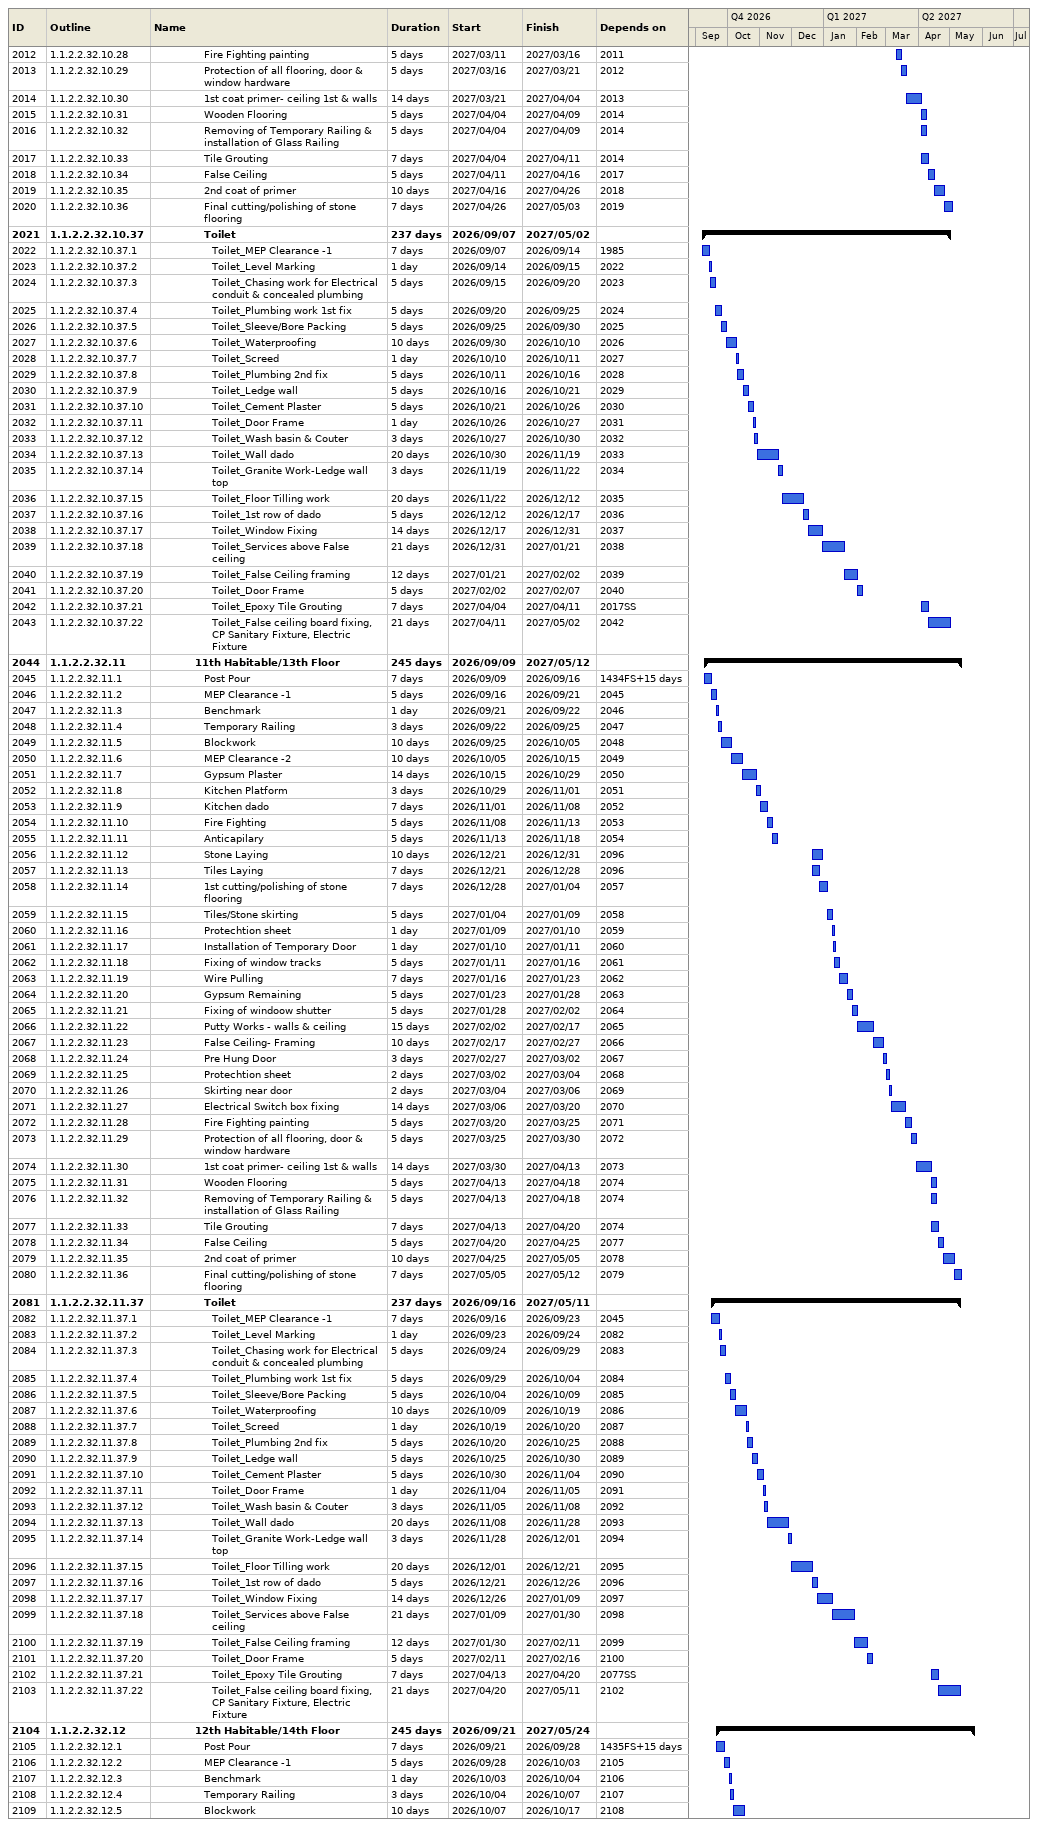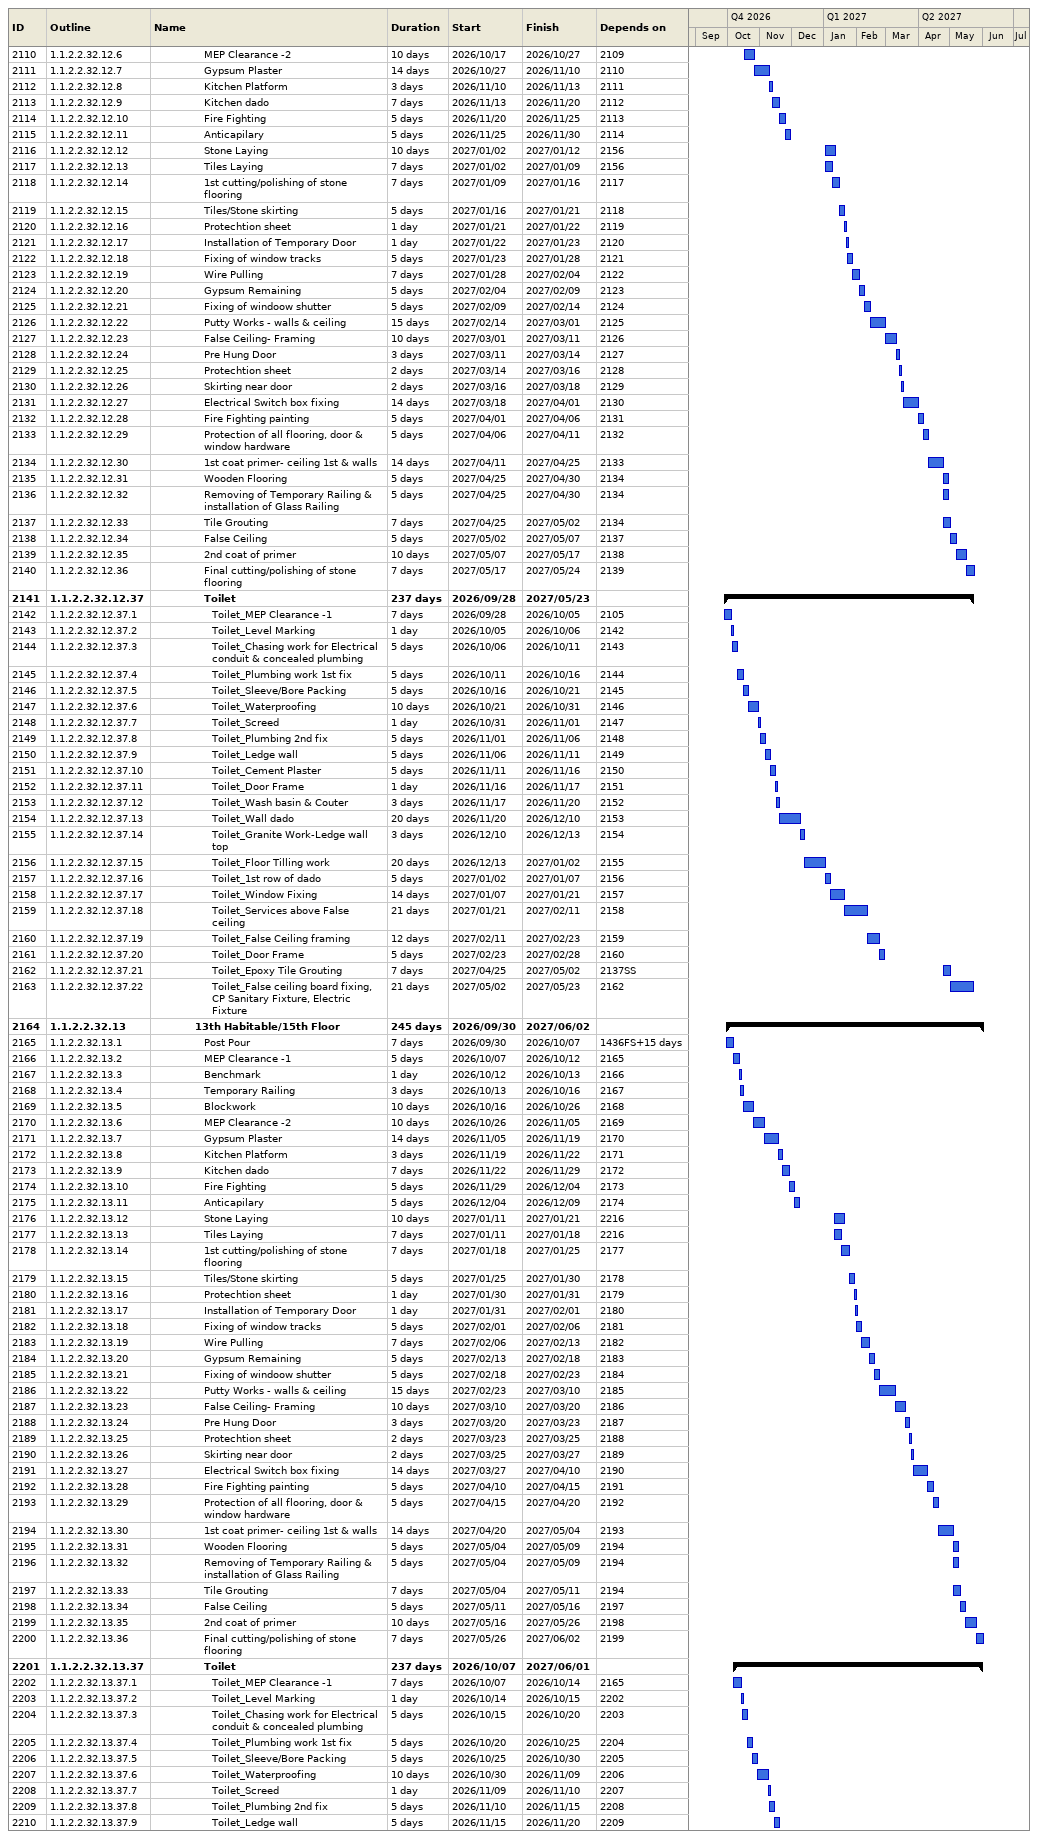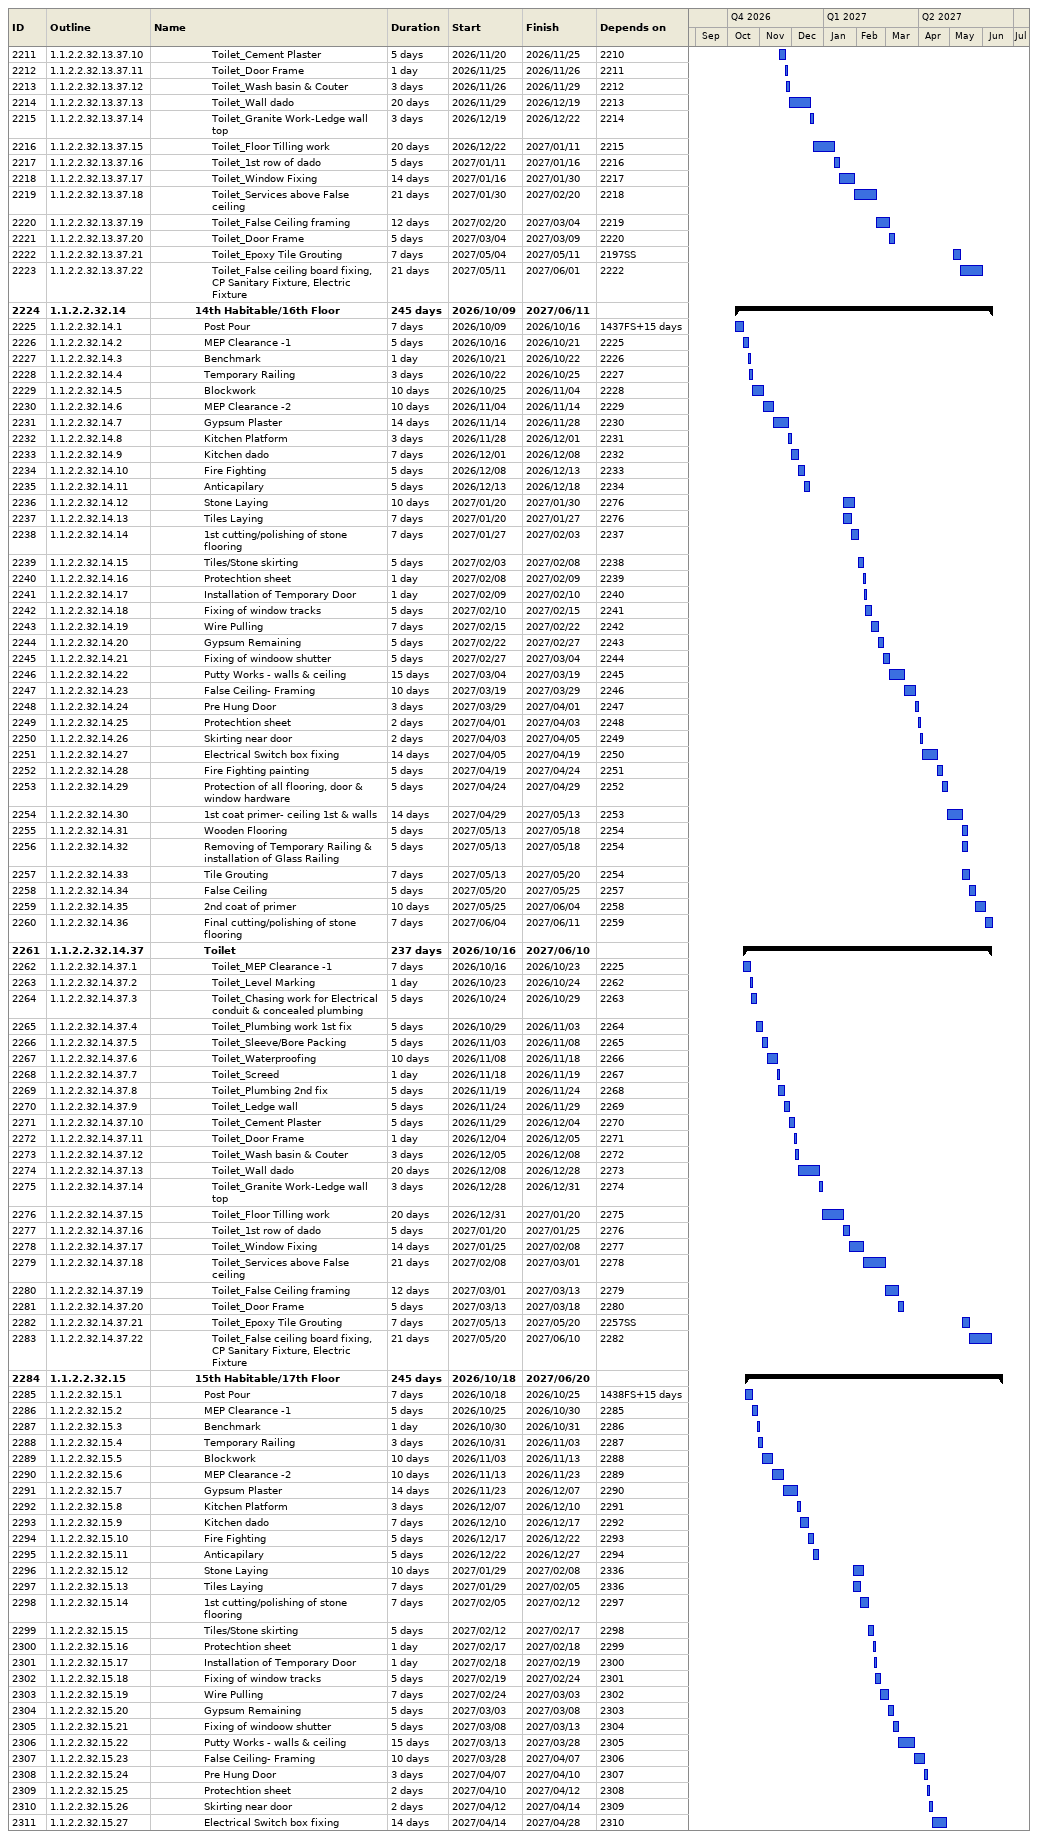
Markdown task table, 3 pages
| ID | WBS | Task | Duration | Start | Finish | Predecessors |
|---|---|---|---|---|---|---|
| 2012 | 1.1.2.2.32.10.28 | Fire Fighting painting | 5d | 2027-03-11 | 2027-03-16 | 2011 |
| 2013 | 1.1.2.2.32.10.29 | Protection of all flooring, door & window hardware | 5d | 2027-03-16 | 2027-03-21 | 2012 |
| 2014 | 1.1.2.2.32.10.30 | 1st coat primer- ceiling 1st & walls | 14d | 2027-03-21 | 2027-04-04 | 2013 |
| 2015 | 1.1.2.2.32.10.31 | Wooden Flooring | 5d | 2027-04-04 | 2027-04-09 | 2014 |
| 2016 | 1.1.2.2.32.10.32 | Removing of Temporary Railing & installation of Glass Railing | 5d | 2027-04-04 | 2027-04-09 | 2014 |
| 2017 | 1.1.2.2.32.10.33 | Tile Grouting | 7d | 2027-04-04 | 2027-04-11 | 2014 |
| 2018 | 1.1.2.2.32.10.34 | False Ceiling | 5d | 2027-04-11 | 2027-04-16 | 2017 |
| 2019 | 1.1.2.2.32.10.35 | 2nd coat of primer | 10d | 2027-04-16 | 2027-04-26 | 2018 |
| 2020 | 1.1.2.2.32.10.36 | Final cutting/polishing of stone flooring | 7d | 2027-04-26 | 2027-05-03 | 2019 |
| 2021 | 1.1.2.2.32.10.37 | **Toilet** | 237d | 2026-09-07 | 2027-05-02 |  |
| 2022 | 1.1.2.2.32.10.37.1 | Toilet_MEP Clearance -1 | 7d | 2026-09-07 | 2026-09-14 | 1985 |
| 2023 | 1.1.2.2.32.10.37.2 | Toilet_Level Marking | 1d | 2026-09-14 | 2026-09-15 | 2022 |
| 2024 | 1.1.2.2.32.10.37.3 | Toilet_Chasing work for Electrical conduit & concealed plumbing | 5d | 2026-09-15 | 2026-09-20 | 2023 |
| 2025 | 1.1.2.2.32.10.37.4 | Toilet_Plumbing work 1st fix | 5d | 2026-09-20 | 2026-09-25 | 2024 |
| 2026 | 1.1.2.2.32.10.37.5 | Toilet_Sleeve/Bore Packing | 5d | 2026-09-25 | 2026-09-30 | 2025 |
| 2027 | 1.1.2.2.32.10.37.6 | Toilet_Waterproofing | 10d | 2026-09-30 | 2026-10-10 | 2026 |
| 2028 | 1.1.2.2.32.10.37.7 | Toilet_Screed | 1d | 2026-10-10 | 2026-10-11 | 2027 |
| 2029 | 1.1.2.2.32.10.37.8 | Toilet_Plumbing 2nd fix | 5d | 2026-10-11 | 2026-10-16 | 2028 |
| 2030 | 1.1.2.2.32.10.37.9 | Toilet_Ledge wall | 5d | 2026-10-16 | 2026-10-21 | 2029 |
| 2031 | 1.1.2.2.32.10.37.10 | Toilet_Cement Plaster | 5d | 2026-10-21 | 2026-10-26 | 2030 |
| 2032 | 1.1.2.2.32.10.37.11 | Toilet_Door Frame | 1d | 2026-10-26 | 2026-10-27 | 2031 |
| 2033 | 1.1.2.2.32.10.37.12 | Toilet_Wash basin & Couter | 3d | 2026-10-27 | 2026-10-30 | 2032 |
| 2034 | 1.1.2.2.32.10.37.13 | Toilet_Wall dado | 20d | 2026-10-30 | 2026-11-19 | 2033 |
| 2035 | 1.1.2.2.32.10.37.14 | Toilet_Granite Work-Ledge wall top | 3d | 2026-11-19 | 2026-11-22 | 2034 |
| 2036 | 1.1.2.2.32.10.37.15 | Toilet_Floor Tilling work | 20d | 2026-11-22 | 2026-12-12 | 2035 |
| 2037 | 1.1.2.2.32.10.37.16 | Toilet_1st row of dado | 5d | 2026-12-12 | 2026-12-17 | 2036 |
| 2038 | 1.1.2.2.32.10.37.17 | Toilet_Window Fixing | 14d | 2026-12-17 | 2026-12-31 | 2037 |
| 2039 | 1.1.2.2.32.10.37.18 | Toilet_Services above False ceiling | 21d | 2026-12-31 | 2027-01-21 | 2038 |
| 2040 | 1.1.2.2.32.10.37.19 | Toilet_False Ceiling framing | 12d | 2027-01-21 | 2027-02-02 | 2039 |
| 2041 | 1.1.2.2.32.10.37.20 | Toilet_Door Frame | 5d | 2027-02-02 | 2027-02-07 | 2040 |
| 2042 | 1.1.2.2.32.10.37.21 | Toilet_Epoxy Tile Grouting | 7d | 2027-04-04 | 2027-04-11 | 2017SS |
| 2043 | 1.1.2.2.32.10.37.22 | Toilet_False ceiling board fixing, CP Sanitary Fixture, Electric Fixture | 21d | 2027-04-11 | 2027-05-02 | 2042 |
| 2044 | 1.1.2.2.32.11 | **11th Habitable/13th Floor** | 245d | 2026-09-09 | 2027-05-12 |  |
| 2045 | 1.1.2.2.32.11.1 | Post Pour | 7d | 2026-09-09 | 2026-09-16 | 1434FS+15d |
| 2046 | 1.1.2.2.32.11.2 | MEP Clearance -1 | 5d | 2026-09-16 | 2026-09-21 | 2045 |
| 2047 | 1.1.2.2.32.11.3 | Benchmark | 1d | 2026-09-21 | 2026-09-22 | 2046 |
| 2048 | 1.1.2.2.32.11.4 | Temporary Railing | 3d | 2026-09-22 | 2026-09-25 | 2047 |
| 2049 | 1.1.2.2.32.11.5 | Blockwork | 10d | 2026-09-25 | 2026-10-05 | 2048 |
| 2050 | 1.1.2.2.32.11.6 | MEP Clearance -2 | 10d | 2026-10-05 | 2026-10-15 | 2049 |
| 2051 | 1.1.2.2.32.11.7 | Gypsum Plaster | 14d | 2026-10-15 | 2026-10-29 | 2050 |
| 2052 | 1.1.2.2.32.11.8 | Kitchen Platform | 3d | 2026-10-29 | 2026-11-01 | 2051 |
| 2053 | 1.1.2.2.32.11.9 | Kitchen dado | 7d | 2026-11-01 | 2026-11-08 | 2052 |
| 2054 | 1.1.2.2.32.11.10 | Fire Fighting | 5d | 2026-11-08 | 2026-11-13 | 2053 |
| 2055 | 1.1.2.2.32.11.11 | Anticapilary | 5d | 2026-11-13 | 2026-11-18 | 2054 |
| 2056 | 1.1.2.2.32.11.12 | Stone Laying | 10d | 2026-12-21 | 2026-12-31 | 2096 |
| 2057 | 1.1.2.2.32.11.13 | Tiles Laying | 7d | 2026-12-21 | 2026-12-28 | 2096 |
| 2058 | 1.1.2.2.32.11.14 | 1st cutting/polishing of stone flooring | 7d | 2026-12-28 | 2027-01-04 | 2057 |
| 2059 | 1.1.2.2.32.11.15 | Tiles/Stone skirting | 5d | 2027-01-04 | 2027-01-09 | 2058 |
| 2060 | 1.1.2.2.32.11.16 | Protechtion sheet | 1d | 2027-01-09 | 2027-01-10 | 2059 |
| 2061 | 1.1.2.2.32.11.17 | Installation of Temporary Door | 1d | 2027-01-10 | 2027-01-11 | 2060 |
| 2062 | 1.1.2.2.32.11.18 | Fixing of window tracks | 5d | 2027-01-11 | 2027-01-16 | 2061 |
| 2063 | 1.1.2.2.32.11.19 | Wire Pulling | 7d | 2027-01-16 | 2027-01-23 | 2062 |
| 2064 | 1.1.2.2.32.11.20 | Gypsum Remaining | 5d | 2027-01-23 | 2027-01-28 | 2063 |
| 2065 | 1.1.2.2.32.11.21 | Fixing of windoow shutter | 5d | 2027-01-28 | 2027-02-02 | 2064 |
| 2066 | 1.1.2.2.32.11.22 | Putty Works - walls & ceiling | 15d | 2027-02-02 | 2027-02-17 | 2065 |
| 2067 | 1.1.2.2.32.11.23 | False Ceiling- Framing | 10d | 2027-02-17 | 2027-02-27 | 2066 |
| 2068 | 1.1.2.2.32.11.24 | Pre Hung Door | 3d | 2027-02-27 | 2027-03-02 | 2067 |
| 2069 | 1.1.2.2.32.11.25 | Protechtion sheet | 2d | 2027-03-02 | 2027-03-04 | 2068 |
| 2070 | 1.1.2.2.32.11.26 | Skirting near door | 2d | 2027-03-04 | 2027-03-06 | 2069 |
| 2071 | 1.1.2.2.32.11.27 | Electrical Switch box fixing | 14d | 2027-03-06 | 2027-03-20 | 2070 |
| 2072 | 1.1.2.2.32.11.28 | Fire Fighting painting | 5d | 2027-03-20 | 2027-03-25 | 2071 |
| 2073 | 1.1.2.2.32.11.29 | Protection of all flooring, door & window hardware | 5d | 2027-03-25 | 2027-03-30 | 2072 |
| 2074 | 1.1.2.2.32.11.30 | 1st coat primer- ceiling 1st & walls | 14d | 2027-03-30 | 2027-04-13 | 2073 |
| 2075 | 1.1.2.2.32.11.31 | Wooden Flooring | 5d | 2027-04-13 | 2027-04-18 | 2074 |
| 2076 | 1.1.2.2.32.11.32 | Removing of Temporary Railing & installation of Glass Railing | 5d | 2027-04-13 | 2027-04-18 | 2074 |
| 2077 | 1.1.2.2.32.11.33 | Tile Grouting | 7d | 2027-04-13 | 2027-04-20 | 2074 |
| 2078 | 1.1.2.2.32.11.34 | False Ceiling | 5d | 2027-04-20 | 2027-04-25 | 2077 |
| 2079 | 1.1.2.2.32.11.35 | 2nd coat of primer | 10d | 2027-04-25 | 2027-05-05 | 2078 |
| 2080 | 1.1.2.2.32.11.36 | Final cutting/polishing of stone flooring | 7d | 2027-05-05 | 2027-05-12 | 2079 |
| 2081 | 1.1.2.2.32.11.37 | **Toilet** | 237d | 2026-09-16 | 2027-05-11 |  |
| 2082 | 1.1.2.2.32.11.37.1 | Toilet_MEP Clearance -1 | 7d | 2026-09-16 | 2026-09-23 | 2045 |
| 2083 | 1.1.2.2.32.11.37.2 | Toilet_Level Marking | 1d | 2026-09-23 | 2026-09-24 | 2082 |
| 2084 | 1.1.2.2.32.11.37.3 | Toilet_Chasing work for Electrical conduit & concealed plumbing | 5d | 2026-09-24 | 2026-09-29 | 2083 |
| 2085 | 1.1.2.2.32.11.37.4 | Toilet_Plumbing work 1st fix | 5d | 2026-09-29 | 2026-10-04 | 2084 |
| 2086 | 1.1.2.2.32.11.37.5 | Toilet_Sleeve/Bore Packing | 5d | 2026-10-04 | 2026-10-09 | 2085 |
| 2087 | 1.1.2.2.32.11.37.6 | Toilet_Waterproofing | 10d | 2026-10-09 | 2026-10-19 | 2086 |
| 2088 | 1.1.2.2.32.11.37.7 | Toilet_Screed | 1d | 2026-10-19 | 2026-10-20 | 2087 |
| 2089 | 1.1.2.2.32.11.37.8 | Toilet_Plumbing 2nd fix | 5d | 2026-10-20 | 2026-10-25 | 2088 |
| 2090 | 1.1.2.2.32.11.37.9 | Toilet_Ledge wall | 5d | 2026-10-25 | 2026-10-30 | 2089 |
| 2091 | 1.1.2.2.32.11.37.10 | Toilet_Cement Plaster | 5d | 2026-10-30 | 2026-11-04 | 2090 |
| 2092 | 1.1.2.2.32.11.37.11 | Toilet_Door Frame | 1d | 2026-11-04 | 2026-11-05 | 2091 |
| 2093 | 1.1.2.2.32.11.37.12 | Toilet_Wash basin & Couter | 3d | 2026-11-05 | 2026-11-08 | 2092 |
| 2094 | 1.1.2.2.32.11.37.13 | Toilet_Wall dado | 20d | 2026-11-08 | 2026-11-28 | 2093 |
| 2095 | 1.1.2.2.32.11.37.14 | Toilet_Granite Work-Ledge wall top | 3d | 2026-11-28 | 2026-12-01 | 2094 |
| 2096 | 1.1.2.2.32.11.37.15 | Toilet_Floor Tilling work | 20d | 2026-12-01 | 2026-12-21 | 2095 |
| 2097 | 1.1.2.2.32.11.37.16 | Toilet_1st row of dado | 5d | 2026-12-21 | 2026-12-26 | 2096 |
| 2098 | 1.1.2.2.32.11.37.17 | Toilet_Window Fixing | 14d | 2026-12-26 | 2027-01-09 | 2097 |
| 2099 | 1.1.2.2.32.11.37.18 | Toilet_Services above False ceiling | 21d | 2027-01-09 | 2027-01-30 | 2098 |
| 2100 | 1.1.2.2.32.11.37.19 | Toilet_False Ceiling framing | 12d | 2027-01-30 | 2027-02-11 | 2099 |
| 2101 | 1.1.2.2.32.11.37.20 | Toilet_Door Frame | 5d | 2027-02-11 | 2027-02-16 | 2100 |
| 2102 | 1.1.2.2.32.11.37.21 | Toilet_Epoxy Tile Grouting | 7d | 2027-04-13 | 2027-04-20 | 2077SS |
| 2103 | 1.1.2.2.32.11.37.22 | Toilet_False ceiling board fixing, CP Sanitary Fixture, Electric Fixture | 21d | 2027-04-20 | 2027-05-11 | 2102 |
| 2104 | 1.1.2.2.32.12 | **12th Habitable/14th Floor** | 245d | 2026-09-21 | 2027-05-24 |  |
| 2105 | 1.1.2.2.32.12.1 | Post Pour | 7d | 2026-09-21 | 2026-09-28 | 1435FS+15d |
| 2106 | 1.1.2.2.32.12.2 | MEP Clearance -1 | 5d | 2026-09-28 | 2026-10-03 | 2105 |
| 2107 | 1.1.2.2.32.12.3 | Benchmark | 1d | 2026-10-03 | 2026-10-04 | 2106 |
| 2108 | 1.1.2.2.32.12.4 | Temporary Railing | 3d | 2026-10-04 | 2026-10-07 | 2107 |
| 2109 | 1.1.2.2.32.12.5 | Blockwork | 10d | 2026-10-07 | 2026-10-17 | 2108 |
| 2110 | 1.1.2.2.32.12.6 | MEP Clearance -2 | 10d | 2026-10-17 | 2026-10-27 | 2109 |
| 2111 | 1.1.2.2.32.12.7 | Gypsum Plaster | 14d | 2026-10-27 | 2026-11-10 | 2110 |
| 2112 | 1.1.2.2.32.12.8 | Kitchen Platform | 3d | 2026-11-10 | 2026-11-13 | 2111 |
| 2113 | 1.1.2.2.32.12.9 | Kitchen dado | 7d | 2026-11-13 | 2026-11-20 | 2112 |
| 2114 | 1.1.2.2.32.12.10 | Fire Fighting | 5d | 2026-11-20 | 2026-11-25 | 2113 |
| 2115 | 1.1.2.2.32.12.11 | Anticapilary | 5d | 2026-11-25 | 2026-11-30 | 2114 |
| 2116 | 1.1.2.2.32.12.12 | Stone Laying | 10d | 2027-01-02 | 2027-01-12 | 2156 |
| 2117 | 1.1.2.2.32.12.13 | Tiles Laying | 7d | 2027-01-02 | 2027-01-09 | 2156 |
| 2118 | 1.1.2.2.32.12.14 | 1st cutting/polishing of stone flooring | 7d | 2027-01-09 | 2027-01-16 | 2117 |
| 2119 | 1.1.2.2.32.12.15 | Tiles/Stone skirting | 5d | 2027-01-16 | 2027-01-21 | 2118 |
| 2120 | 1.1.2.2.32.12.16 | Protechtion sheet | 1d | 2027-01-21 | 2027-01-22 | 2119 |
| 2121 | 1.1.2.2.32.12.17 | Installation of Temporary Door | 1d | 2027-01-22 | 2027-01-23 | 2120 |
| 2122 | 1.1.2.2.32.12.18 | Fixing of window tracks | 5d | 2027-01-23 | 2027-01-28 | 2121 |
| 2123 | 1.1.2.2.32.12.19 | Wire Pulling | 7d | 2027-01-28 | 2027-02-04 | 2122 |
| 2124 | 1.1.2.2.32.12.20 | Gypsum Remaining | 5d | 2027-02-04 | 2027-02-09 | 2123 |
| 2125 | 1.1.2.2.32.12.21 | Fixing of windoow shutter | 5d | 2027-02-09 | 2027-02-14 | 2124 |
| 2126 | 1.1.2.2.32.12.22 | Putty Works - walls & ceiling | 15d | 2027-02-14 | 2027-03-01 | 2125 |
| 2127 | 1.1.2.2.32.12.23 | False Ceiling- Framing | 10d | 2027-03-01 | 2027-03-11 | 2126 |
| 2128 | 1.1.2.2.32.12.24 | Pre Hung Door | 3d | 2027-03-11 | 2027-03-14 | 2127 |
| 2129 | 1.1.2.2.32.12.25 | Protechtion sheet | 2d | 2027-03-14 | 2027-03-16 | 2128 |
| 2130 | 1.1.2.2.32.12.26 | Skirting near door | 2d | 2027-03-16 | 2027-03-18 | 2129 |
| 2131 | 1.1.2.2.32.12.27 | Electrical Switch box fixing | 14d | 2027-03-18 | 2027-04-01 | 2130 |
| 2132 | 1.1.2.2.32.12.28 | Fire Fighting painting | 5d | 2027-04-01 | 2027-04-06 | 2131 |
| 2133 | 1.1.2.2.32.12.29 | Protection of all flooring, door & window hardware | 5d | 2027-04-06 | 2027-04-11 | 2132 |
| 2134 | 1.1.2.2.32.12.30 | 1st coat primer- ceiling 1st & walls | 14d | 2027-04-11 | 2027-04-25 | 2133 |
| 2135 | 1.1.2.2.32.12.31 | Wooden Flooring | 5d | 2027-04-25 | 2027-04-30 | 2134 |
| 2136 | 1.1.2.2.32.12.32 | Removing of Temporary Railing & installation of Glass Railing | 5d | 2027-04-25 | 2027-04-30 | 2134 |
| 2137 | 1.1.2.2.32.12.33 | Tile Grouting | 7d | 2027-04-25 | 2027-05-02 | 2134 |
| 2138 | 1.1.2.2.32.12.34 | False Ceiling | 5d | 2027-05-02 | 2027-05-07 | 2137 |
| 2139 | 1.1.2.2.32.12.35 | 2nd coat of primer | 10d | 2027-05-07 | 2027-05-17 | 2138 |
| 2140 | 1.1.2.2.32.12.36 | Final cutting/polishing of stone flooring | 7d | 2027-05-17 | 2027-05-24 | 2139 |
| 2141 | 1.1.2.2.32.12.37 | **Toilet** | 237d | 2026-09-28 | 2027-05-23 |  |
| 2142 | 1.1.2.2.32.12.37.1 | Toilet_MEP Clearance -1 | 7d | 2026-09-28 | 2026-10-05 | 2105 |
| 2143 | 1.1.2.2.32.12.37.2 | Toilet_Level Marking | 1d | 2026-10-05 | 2026-10-06 | 2142 |
| 2144 | 1.1.2.2.32.12.37.3 | Toilet_Chasing work for Electrical conduit & concealed plumbing | 5d | 2026-10-06 | 2026-10-11 | 2143 |
| 2145 | 1.1.2.2.32.12.37.4 | Toilet_Plumbing work 1st fix | 5d | 2026-10-11 | 2026-10-16 | 2144 |
| 2146 | 1.1.2.2.32.12.37.5 | Toilet_Sleeve/Bore Packing | 5d | 2026-10-16 | 2026-10-21 | 2145 |
| 2147 | 1.1.2.2.32.12.37.6 | Toilet_Waterproofing | 10d | 2026-10-21 | 2026-10-31 | 2146 |
| 2148 | 1.1.2.2.32.12.37.7 | Toilet_Screed | 1d | 2026-10-31 | 2026-11-01 | 2147 |
| 2149 | 1.1.2.2.32.12.37.8 | Toilet_Plumbing 2nd fix | 5d | 2026-11-01 | 2026-11-06 | 2148 |
| 2150 | 1.1.2.2.32.12.37.9 | Toilet_Ledge wall | 5d | 2026-11-06 | 2026-11-11 | 2149 |
| 2151 | 1.1.2.2.32.12.37.10 | Toilet_Cement Plaster | 5d | 2026-11-11 | 2026-11-16 | 2150 |
| 2152 | 1.1.2.2.32.12.37.11 | Toilet_Door Frame | 1d | 2026-11-16 | 2026-11-17 | 2151 |
| 2153 | 1.1.2.2.32.12.37.12 | Toilet_Wash basin & Couter | 3d | 2026-11-17 | 2026-11-20 | 2152 |
| 2154 | 1.1.2.2.32.12.37.13 | Toilet_Wall dado | 20d | 2026-11-20 | 2026-12-10 | 2153 |
| 2155 | 1.1.2.2.32.12.37.14 | Toilet_Granite Work-Ledge wall top | 3d | 2026-12-10 | 2026-12-13 | 2154 |
| 2156 | 1.1.2.2.32.12.37.15 | Toilet_Floor Tilling work | 20d | 2026-12-13 | 2027-01-02 | 2155 |
| 2157 | 1.1.2.2.32.12.37.16 | Toilet_1st row of dado | 5d | 2027-01-02 | 2027-01-07 | 2156 |
| 2158 | 1.1.2.2.32.12.37.17 | Toilet_Window Fixing | 14d | 2027-01-07 | 2027-01-21 | 2157 |
| 2159 | 1.1.2.2.32.12.37.18 | Toilet_Services above False ceiling | 21d | 2027-01-21 | 2027-02-11 | 2158 |
| 2160 | 1.1.2.2.32.12.37.19 | Toilet_False Ceiling framing | 12d | 2027-02-11 | 2027-02-23 | 2159 |
| 2161 | 1.1.2.2.32.12.37.20 | Toilet_Door Frame | 5d | 2027-02-23 | 2027-02-28 | 2160 |
| 2162 | 1.1.2.2.32.12.37.21 | Toilet_Epoxy Tile Grouting | 7d | 2027-04-25 | 2027-05-02 | 2137SS |
| 2163 | 1.1.2.2.32.12.37.22 | Toilet_False ceiling board fixing, CP Sanitary Fixture, Electric Fixture | 21d | 2027-05-02 | 2027-05-23 | 2162 |
| 2164 | 1.1.2.2.32.13 | **13th Habitable/15th Floor** | 245d | 2026-09-30 | 2027-06-02 |  |
| 2165 | 1.1.2.2.32.13.1 | Post Pour | 7d | 2026-09-30 | 2026-10-07 | 1436FS+15d |
| 2166 | 1.1.2.2.32.13.2 | MEP Clearance -1 | 5d | 2026-10-07 | 2026-10-12 | 2165 |
| 2167 | 1.1.2.2.32.13.3 | Benchmark | 1d | 2026-10-12 | 2026-10-13 | 2166 |
| 2168 | 1.1.2.2.32.13.4 | Temporary Railing | 3d | 2026-10-13 | 2026-10-16 | 2167 |
| 2169 | 1.1.2.2.32.13.5 | Blockwork | 10d | 2026-10-16 | 2026-10-26 | 2168 |
| 2170 | 1.1.2.2.32.13.6 | MEP Clearance -2 | 10d | 2026-10-26 | 2026-11-05 | 2169 |
| 2171 | 1.1.2.2.32.13.7 | Gypsum Plaster | 14d | 2026-11-05 | 2026-11-19 | 2170 |
| 2172 | 1.1.2.2.32.13.8 | Kitchen Platform | 3d | 2026-11-19 | 2026-11-22 | 2171 |
| 2173 | 1.1.2.2.32.13.9 | Kitchen dado | 7d | 2026-11-22 | 2026-11-29 | 2172 |
| 2174 | 1.1.2.2.32.13.10 | Fire Fighting | 5d | 2026-11-29 | 2026-12-04 | 2173 |
| 2175 | 1.1.2.2.32.13.11 | Anticapilary | 5d | 2026-12-04 | 2026-12-09 | 2174 |
| 2176 | 1.1.2.2.32.13.12 | Stone Laying | 10d | 2027-01-11 | 2027-01-21 | 2216 |
| 2177 | 1.1.2.2.32.13.13 | Tiles Laying | 7d | 2027-01-11 | 2027-01-18 | 2216 |
| 2178 | 1.1.2.2.32.13.14 | 1st cutting/polishing of stone flooring | 7d | 2027-01-18 | 2027-01-25 | 2177 |
| 2179 | 1.1.2.2.32.13.15 | Tiles/Stone skirting | 5d | 2027-01-25 | 2027-01-30 | 2178 |
| 2180 | 1.1.2.2.32.13.16 | Protechtion sheet | 1d | 2027-01-30 | 2027-01-31 | 2179 |
| 2181 | 1.1.2.2.32.13.17 | Installation of Temporary Door | 1d | 2027-01-31 | 2027-02-01 | 2180 |
| 2182 | 1.1.2.2.32.13.18 | Fixing of window tracks | 5d | 2027-02-01 | 2027-02-06 | 2181 |
| 2183 | 1.1.2.2.32.13.19 | Wire Pulling | 7d | 2027-02-06 | 2027-02-13 | 2182 |
| 2184 | 1.1.2.2.32.13.20 | Gypsum Remaining | 5d | 2027-02-13 | 2027-02-18 | 2183 |
| 2185 | 1.1.2.2.32.13.21 | Fixing of windoow shutter | 5d | 2027-02-18 | 2027-02-23 | 2184 |
| 2186 | 1.1.2.2.32.13.22 | Putty Works - walls & ceiling | 15d | 2027-02-23 | 2027-03-10 | 2185 |
| 2187 | 1.1.2.2.32.13.23 | False Ceiling- Framing | 10d | 2027-03-10 | 2027-03-20 | 2186 |
| 2188 | 1.1.2.2.32.13.24 | Pre Hung Door | 3d | 2027-03-20 | 2027-03-23 | 2187 |
| 2189 | 1.1.2.2.32.13.25 | Protechtion sheet | 2d | 2027-03-23 | 2027-03-25 | 2188 |
| 2190 | 1.1.2.2.32.13.26 | Skirting near door | 2d | 2027-03-25 | 2027-03-27 | 2189 |
| 2191 | 1.1.2.2.32.13.27 | Electrical Switch box fixing | 14d | 2027-03-27 | 2027-04-10 | 2190 |
| 2192 | 1.1.2.2.32.13.28 | Fire Fighting painting | 5d | 2027-04-10 | 2027-04-15 | 2191 |
| 2193 | 1.1.2.2.32.13.29 | Protection of all flooring, door & window hardware | 5d | 2027-04-15 | 2027-04-20 | 2192 |
| 2194 | 1.1.2.2.32.13.30 | 1st coat primer- ceiling 1st & walls | 14d | 2027-04-20 | 2027-05-04 | 2193 |
| 2195 | 1.1.2.2.32.13.31 | Wooden Flooring | 5d | 2027-05-04 | 2027-05-09 | 2194 |
| 2196 | 1.1.2.2.32.13.32 | Removing of Temporary Railing & installation of Glass Railing | 5d | 2027-05-04 | 2027-05-09 | 2194 |
| 2197 | 1.1.2.2.32.13.33 | Tile Grouting | 7d | 2027-05-04 | 2027-05-11 | 2194 |
| 2198 | 1.1.2.2.32.13.34 | False Ceiling | 5d | 2027-05-11 | 2027-05-16 | 2197 |
| 2199 | 1.1.2.2.32.13.35 | 2nd coat of primer | 10d | 2027-05-16 | 2027-05-26 | 2198 |
| 2200 | 1.1.2.2.32.13.36 | Final cutting/polishing of stone flooring | 7d | 2027-05-26 | 2027-06-02 | 2199 |
| 2201 | 1.1.2.2.32.13.37 | **Toilet** | 237d | 2026-10-07 | 2027-06-01 |  |
| 2202 | 1.1.2.2.32.13.37.1 | Toilet_MEP Clearance -1 | 7d | 2026-10-07 | 2026-10-14 | 2165 |
| 2203 | 1.1.2.2.32.13.37.2 | Toilet_Level Marking | 1d | 2026-10-14 | 2026-10-15 | 2202 |
| 2204 | 1.1.2.2.32.13.37.3 | Toilet_Chasing work for Electrical conduit & concealed plumbing | 5d | 2026-10-15 | 2026-10-20 | 2203 |
| 2205 | 1.1.2.2.32.13.37.4 | Toilet_Plumbing work 1st fix | 5d | 2026-10-20 | 2026-10-25 | 2204 |
| 2206 | 1.1.2.2.32.13.37.5 | Toilet_Sleeve/Bore Packing | 5d | 2026-10-25 | 2026-10-30 | 2205 |
| 2207 | 1.1.2.2.32.13.37.6 | Toilet_Waterproofing | 10d | 2026-10-30 | 2026-11-09 | 2206 |
| 2208 | 1.1.2.2.32.13.37.7 | Toilet_Screed | 1d | 2026-11-09 | 2026-11-10 | 2207 |
| 2209 | 1.1.2.2.32.13.37.8 | Toilet_Plumbing 2nd fix | 5d | 2026-11-10 | 2026-11-15 | 2208 |
| 2210 | 1.1.2.2.32.13.37.9 | Toilet_Ledge wall | 5d | 2026-11-15 | 2026-11-20 | 2209 |
| 2211 | 1.1.2.2.32.13.37.10 | Toilet_Cement Plaster | 5d | 2026-11-20 | 2026-11-25 | 2210 |
| 2212 | 1.1.2.2.32.13.37.11 | Toilet_Door Frame | 1d | 2026-11-25 | 2026-11-26 | 2211 |
| 2213 | 1.1.2.2.32.13.37.12 | Toilet_Wash basin & Couter | 3d | 2026-11-26 | 2026-11-29 | 2212 |
| 2214 | 1.1.2.2.32.13.37.13 | Toilet_Wall dado | 20d | 2026-11-29 | 2026-12-19 | 2213 |
| 2215 | 1.1.2.2.32.13.37.14 | Toilet_Granite Work-Ledge wall top | 3d | 2026-12-19 | 2026-12-22 | 2214 |
| 2216 | 1.1.2.2.32.13.37.15 | Toilet_Floor Tilling work | 20d | 2026-12-22 | 2027-01-11 | 2215 |
| 2217 | 1.1.2.2.32.13.37.16 | Toilet_1st row of dado | 5d | 2027-01-11 | 2027-01-16 | 2216 |
| 2218 | 1.1.2.2.32.13.37.17 | Toilet_Window Fixing | 14d | 2027-01-16 | 2027-01-30 | 2217 |
| 2219 | 1.1.2.2.32.13.37.18 | Toilet_Services above False ceiling | 21d | 2027-01-30 | 2027-02-20 | 2218 |
| 2220 | 1.1.2.2.32.13.37.19 | Toilet_False Ceiling framing | 12d | 2027-02-20 | 2027-03-04 | 2219 |
| 2221 | 1.1.2.2.32.13.37.20 | Toilet_Door Frame | 5d | 2027-03-04 | 2027-03-09 | 2220 |
| 2222 | 1.1.2.2.32.13.37.21 | Toilet_Epoxy Tile Grouting | 7d | 2027-05-04 | 2027-05-11 | 2197SS |
| 2223 | 1.1.2.2.32.13.37.22 | Toilet_False ceiling board fixing, CP Sanitary Fixture, Electric Fixture | 21d | 2027-05-11 | 2027-06-01 | 2222 |
| 2224 | 1.1.2.2.32.14 | **14th Habitable/16th Floor** | 245d | 2026-10-09 | 2027-06-11 |  |
| 2225 | 1.1.2.2.32.14.1 | Post Pour | 7d | 2026-10-09 | 2026-10-16 | 1437FS+15d |
| 2226 | 1.1.2.2.32.14.2 | MEP Clearance -1 | 5d | 2026-10-16 | 2026-10-21 | 2225 |
| 2227 | 1.1.2.2.32.14.3 | Benchmark | 1d | 2026-10-21 | 2026-10-22 | 2226 |
| 2228 | 1.1.2.2.32.14.4 | Temporary Railing | 3d | 2026-10-22 | 2026-10-25 | 2227 |
| 2229 | 1.1.2.2.32.14.5 | Blockwork | 10d | 2026-10-25 | 2026-11-04 | 2228 |
| 2230 | 1.1.2.2.32.14.6 | MEP Clearance -2 | 10d | 2026-11-04 | 2026-11-14 | 2229 |
| 2231 | 1.1.2.2.32.14.7 | Gypsum Plaster | 14d | 2026-11-14 | 2026-11-28 | 2230 |
| 2232 | 1.1.2.2.32.14.8 | Kitchen Platform | 3d | 2026-11-28 | 2026-12-01 | 2231 |
| 2233 | 1.1.2.2.32.14.9 | Kitchen dado | 7d | 2026-12-01 | 2026-12-08 | 2232 |
| 2234 | 1.1.2.2.32.14.10 | Fire Fighting | 5d | 2026-12-08 | 2026-12-13 | 2233 |
| 2235 | 1.1.2.2.32.14.11 | Anticapilary | 5d | 2026-12-13 | 2026-12-18 | 2234 |
| 2236 | 1.1.2.2.32.14.12 | Stone Laying | 10d | 2027-01-20 | 2027-01-30 | 2276 |
| 2237 | 1.1.2.2.32.14.13 | Tiles Laying | 7d | 2027-01-20 | 2027-01-27 | 2276 |
| 2238 | 1.1.2.2.32.14.14 | 1st cutting/polishing of stone flooring | 7d | 2027-01-27 | 2027-02-03 | 2237 |
| 2239 | 1.1.2.2.32.14.15 | Tiles/Stone skirting | 5d | 2027-02-03 | 2027-02-08 | 2238 |
| 2240 | 1.1.2.2.32.14.16 | Protechtion sheet | 1d | 2027-02-08 | 2027-02-09 | 2239 |
| 2241 | 1.1.2.2.32.14.17 | Installation of Temporary Door | 1d | 2027-02-09 | 2027-02-10 | 2240 |
| 2242 | 1.1.2.2.32.14.18 | Fixing of window tracks | 5d | 2027-02-10 | 2027-02-15 | 2241 |
| 2243 | 1.1.2.2.32.14.19 | Wire Pulling | 7d | 2027-02-15 | 2027-02-22 | 2242 |
| 2244 | 1.1.2.2.32.14.20 | Gypsum Remaining | 5d | 2027-02-22 | 2027-02-27 | 2243 |
| 2245 | 1.1.2.2.32.14.21 | Fixing of windoow shutter | 5d | 2027-02-27 | 2027-03-04 | 2244 |
| 2246 | 1.1.2.2.32.14.22 | Putty Works - walls & ceiling | 15d | 2027-03-04 | 2027-03-19 | 2245 |
| 2247 | 1.1.2.2.32.14.23 | False Ceiling- Framing | 10d | 2027-03-19 | 2027-03-29 | 2246 |
| 2248 | 1.1.2.2.32.14.24 | Pre Hung Door | 3d | 2027-03-29 | 2027-04-01 | 2247 |
| 2249 | 1.1.2.2.32.14.25 | Protechtion sheet | 2d | 2027-04-01 | 2027-04-03 | 2248 |
| 2250 | 1.1.2.2.32.14.26 | Skirting near door | 2d | 2027-04-03 | 2027-04-05 | 2249 |
| 2251 | 1.1.2.2.32.14.27 | Electrical Switch box fixing | 14d | 2027-04-05 | 2027-04-19 | 2250 |
| 2252 | 1.1.2.2.32.14.28 | Fire Fighting painting | 5d | 2027-04-19 | 2027-04-24 | 2251 |
| 2253 | 1.1.2.2.32.14.29 | Protection of all flooring, door & window hardware | 5d | 2027-04-24 | 2027-04-29 | 2252 |
| 2254 | 1.1.2.2.32.14.30 | 1st coat primer- ceiling 1st & walls | 14d | 2027-04-29 | 2027-05-13 | 2253 |
| 2255 | 1.1.2.2.32.14.31 | Wooden Flooring | 5d | 2027-05-13 | 2027-05-18 | 2254 |
| 2256 | 1.1.2.2.32.14.32 | Removing of Temporary Railing & installation of Glass Railing | 5d | 2027-05-13 | 2027-05-18 | 2254 |
| 2257 | 1.1.2.2.32.14.33 | Tile Grouting | 7d | 2027-05-13 | 2027-05-20 | 2254 |
| 2258 | 1.1.2.2.32.14.34 | False Ceiling | 5d | 2027-05-20 | 2027-05-25 | 2257 |
| 2259 | 1.1.2.2.32.14.35 | 2nd coat of primer | 10d | 2027-05-25 | 2027-06-04 | 2258 |
| 2260 | 1.1.2.2.32.14.36 | Final cutting/polishing of stone flooring | 7d | 2027-06-04 | 2027-06-11 | 2259 |
| 2261 | 1.1.2.2.32.14.37 | **Toilet** | 237d | 2026-10-16 | 2027-06-10 |  |
| 2262 | 1.1.2.2.32.14.37.1 | Toilet_MEP Clearance -1 | 7d | 2026-10-16 | 2026-10-23 | 2225 |
| 2263 | 1.1.2.2.32.14.37.2 | Toilet_Level Marking | 1d | 2026-10-23 | 2026-10-24 | 2262 |
| 2264 | 1.1.2.2.32.14.37.3 | Toilet_Chasing work for Electrical conduit & concealed plumbing | 5d | 2026-10-24 | 2026-10-29 | 2263 |
| 2265 | 1.1.2.2.32.14.37.4 | Toilet_Plumbing work 1st fix | 5d | 2026-10-29 | 2026-11-03 | 2264 |
| 2266 | 1.1.2.2.32.14.37.5 | Toilet_Sleeve/Bore Packing | 5d | 2026-11-03 | 2026-11-08 | 2265 |
| 2267 | 1.1.2.2.32.14.37.6 | Toilet_Waterproofing | 10d | 2026-11-08 | 2026-11-18 | 2266 |
| 2268 | 1.1.2.2.32.14.37.7 | Toilet_Screed | 1d | 2026-11-18 | 2026-11-19 | 2267 |
| 2269 | 1.1.2.2.32.14.37.8 | Toilet_Plumbing 2nd fix | 5d | 2026-11-19 | 2026-11-24 | 2268 |
| 2270 | 1.1.2.2.32.14.37.9 | Toilet_Ledge wall | 5d | 2026-11-24 | 2026-11-29 | 2269 |
| 2271 | 1.1.2.2.32.14.37.10 | Toilet_Cement Plaster | 5d | 2026-11-29 | 2026-12-04 | 2270 |
| 2272 | 1.1.2.2.32.14.37.11 | Toilet_Door Frame | 1d | 2026-12-04 | 2026-12-05 | 2271 |
| 2273 | 1.1.2.2.32.14.37.12 | Toilet_Wash basin & Couter | 3d | 2026-12-05 | 2026-12-08 | 2272 |
| 2274 | 1.1.2.2.32.14.37.13 | Toilet_Wall dado | 20d | 2026-12-08 | 2026-12-28 | 2273 |
| 2275 | 1.1.2.2.32.14.37.14 | Toilet_Granite Work-Ledge wall top | 3d | 2026-12-28 | 2026-12-31 | 2274 |
| 2276 | 1.1.2.2.32.14.37.15 | Toilet_Floor Tilling work | 20d | 2026-12-31 | 2027-01-20 | 2275 |
| 2277 | 1.1.2.2.32.14.37.16 | Toilet_1st row of dado | 5d | 2027-01-20 | 2027-01-25 | 2276 |
| 2278 | 1.1.2.2.32.14.37.17 | Toilet_Window Fixing | 14d | 2027-01-25 | 2027-02-08 | 2277 |
| 2279 | 1.1.2.2.32.14.37.18 | Toilet_Services above False ceiling | 21d | 2027-02-08 | 2027-03-01 | 2278 |
| 2280 | 1.1.2.2.32.14.37.19 | Toilet_False Ceiling framing | 12d | 2027-03-01 | 2027-03-13 | 2279 |
| 2281 | 1.1.2.2.32.14.37.20 | Toilet_Door Frame | 5d | 2027-03-13 | 2027-03-18 | 2280 |
| 2282 | 1.1.2.2.32.14.37.21 | Toilet_Epoxy Tile Grouting | 7d | 2027-05-13 | 2027-05-20 | 2257SS |
| 2283 | 1.1.2.2.32.14.37.22 | Toilet_False ceiling board fixing, CP Sanitary Fixture, Electric Fixture | 21d | 2027-05-20 | 2027-06-10 | 2282 |
| 2284 | 1.1.2.2.32.15 | **15th Habitable/17th Floor** | 245d | 2026-10-18 | 2027-06-20 |  |
| 2285 | 1.1.2.2.32.15.1 | Post Pour | 7d | 2026-10-18 | 2026-10-25 | 1438FS+15d |
| 2286 | 1.1.2.2.32.15.2 | MEP Clearance -1 | 5d | 2026-10-25 | 2026-10-30 | 2285 |
| 2287 | 1.1.2.2.32.15.3 | Benchmark | 1d | 2026-10-30 | 2026-10-31 | 2286 |
| 2288 | 1.1.2.2.32.15.4 | Temporary Railing | 3d | 2026-10-31 | 2026-11-03 | 2287 |
| 2289 | 1.1.2.2.32.15.5 | Blockwork | 10d | 2026-11-03 | 2026-11-13 | 2288 |
| 2290 | 1.1.2.2.32.15.6 | MEP Clearance -2 | 10d | 2026-11-13 | 2026-11-23 | 2289 |
| 2291 | 1.1.2.2.32.15.7 | Gypsum Plaster | 14d | 2026-11-23 | 2026-12-07 | 2290 |
| 2292 | 1.1.2.2.32.15.8 | Kitchen Platform | 3d | 2026-12-07 | 2026-12-10 | 2291 |
| 2293 | 1.1.2.2.32.15.9 | Kitchen dado | 7d | 2026-12-10 | 2026-12-17 | 2292 |
| 2294 | 1.1.2.2.32.15.10 | Fire Fighting | 5d | 2026-12-17 | 2026-12-22 | 2293 |
| 2295 | 1.1.2.2.32.15.11 | Anticapilary | 5d | 2026-12-22 | 2026-12-27 | 2294 |
| 2296 | 1.1.2.2.32.15.12 | Stone Laying | 10d | 2027-01-29 | 2027-02-08 | 2336 |
| 2297 | 1.1.2.2.32.15.13 | Tiles Laying | 7d | 2027-01-29 | 2027-02-05 | 2336 |
| 2298 | 1.1.2.2.32.15.14 | 1st cutting/polishing of stone flooring | 7d | 2027-02-05 | 2027-02-12 | 2297 |
| 2299 | 1.1.2.2.32.15.15 | Tiles/Stone skirting | 5d | 2027-02-12 | 2027-02-17 | 2298 |
| 2300 | 1.1.2.2.32.15.16 | Protechtion sheet | 1d | 2027-02-17 | 2027-02-18 | 2299 |
| 2301 | 1.1.2.2.32.15.17 | Installation of Temporary Door | 1d | 2027-02-18 | 2027-02-19 | 2300 |
| 2302 | 1.1.2.2.32.15.18 | Fixing of window tracks | 5d | 2027-02-19 | 2027-02-24 | 2301 |
| 2303 | 1.1.2.2.32.15.19 | Wire Pulling | 7d | 2027-02-24 | 2027-03-03 | 2302 |
| 2304 | 1.1.2.2.32.15.20 | Gypsum Remaining | 5d | 2027-03-03 | 2027-03-08 | 2303 |
| 2305 | 1.1.2.2.32.15.21 | Fixing of windoow shutter | 5d | 2027-03-08 | 2027-03-13 | 2304 |
| 2306 | 1.1.2.2.32.15.22 | Putty Works - walls & ceiling | 15d | 2027-03-13 | 2027-03-28 | 2305 |
| 2307 | 1.1.2.2.32.15.23 | False Ceiling- Framing | 10d | 2027-03-28 | 2027-04-07 | 2306 |
| 2308 | 1.1.2.2.32.15.24 | Pre Hung Door | 3d | 2027-04-07 | 2027-04-10 | 2307 |
| 2309 | 1.1.2.2.32.15.25 | Protechtion sheet | 2d | 2027-04-10 | 2027-04-12 | 2308 |
| 2310 | 1.1.2.2.32.15.26 | Skirting near door | 2d | 2027-04-12 | 2027-04-14 | 2309 |
| 2311 | 1.1.2.2.32.15.27 | Electrical Switch box fixing | 14d | 2027-04-14 | 2027-04-28 | 2310 |
